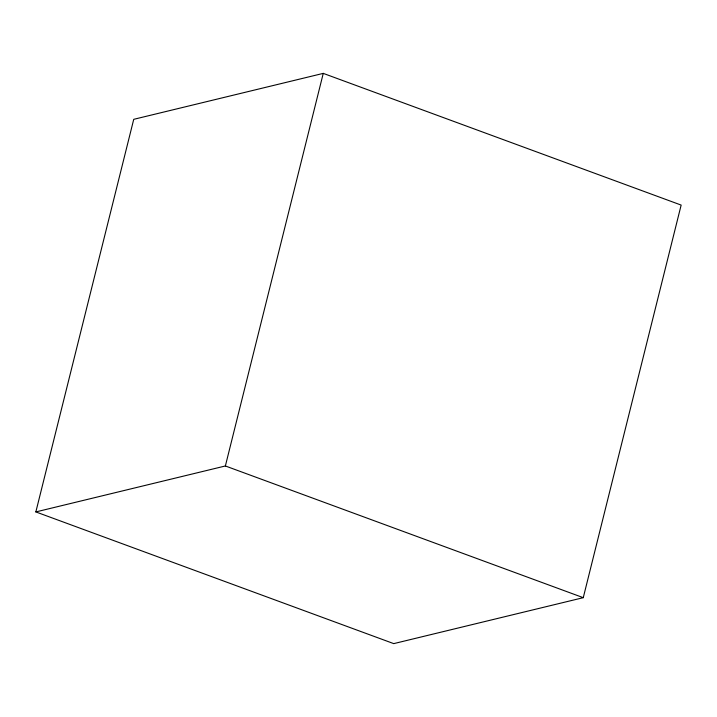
<?xml version="1.0" encoding="UTF-8"?>
<svg xmlns="http://www.w3.org/2000/svg" width="717" height="717" viewBox="0 0 717 717"><rect width="100%" height="100%" fill="white"/><g stroke="black" fill="none" stroke-linecap="round" stroke-linejoin="round"><path stroke-width="1.08" d="M35.85 511.92L133.738 119.327L323.259 73.376L681.15 205.08L583.262 597.673L393.741 643.624L35.85 511.92L225.371 465.969L583.262 597.673M225.371 465.969L323.259 73.376"/></g></svg>
